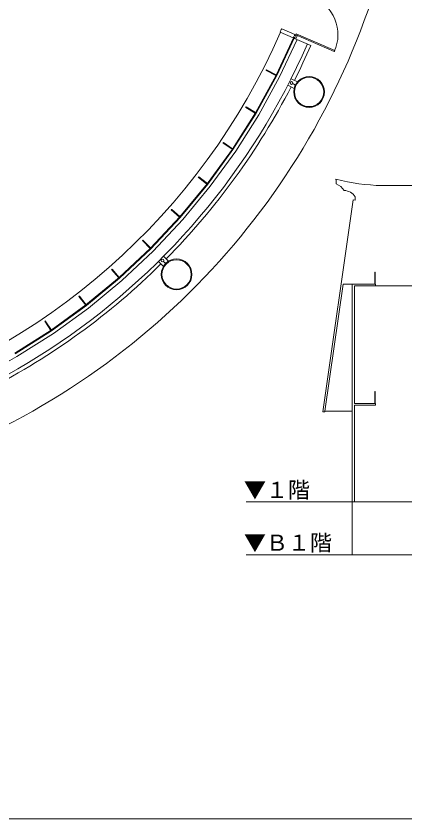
# Model space of a CAD drawing. Units: millimetres, scale not verified, with parts at other scales. Extents: x -168458 to 111542, y -102054 to 93946.
# Drawn here: x 10672 to 46005, y -102054 to -29082 of the extents above; entities that cross this region are included whole.
import ezdxf
from ezdxf.enums import TextEntityAlignment as Align

# ---------------------------------------------------------------- set-up
doc = ezdxf.new("R2010")
doc.units = ezdxf.units.MM
doc.header["$LTSCALE"] = 1000
for name, color, linetype, lineweight in [('1-0_130', 7, 'Continuous', 9), ('E-0', 7, 'Continuous', 9), ('F-0', 7, 'Continuous', 9)]:
    doc.layers.add(name, color=color, linetype=linetype, lineweight=lineweight)
doc.styles.add('HG創英角ｺﾞｼｯｸUB', font='')
doc.styles.get('HG創英角ｺﾞｼｯｸUB').set_extended_font_data('HG創英角ｺﾞｼｯｸUB')

msp = doc.modelspace()

# ---------------------------------------------------------------- linework, layer by layer
at = {"layer": '1-0_130'}
for p, q in [((35995, -30753), (34806, -30239)), ((36224, -31216), (34623, -34617)), ((35958, -30846), (35995, -30753)), ((36074, -30897), (35958, -30846)), ((35979, -31110), (37455, -31748)), ((36111, -30804), (36074, -30897)), ((36081, -30791), (36117, -30697)), ((39580, -32305), (36081, -30791)), ((34288, -34480), (33397, -34026)), ((33425, -33973), (34316, -34427)), ((34623, -34617), (32732, -38058)), ((35667, -34775), (36300, -35098)), ((35997, -35692), (35365, -35369)), ((35812, -35228), (36109, -35380)), ((36113, -35371), (35816, -35220)), ((31546, -37391), (32406, -37900)), ((32437, -37849), (31576, -37340)), ((32732, -38058), (30628, -41373)), ((29486, -40633), (30313, -41195)), ((30347, -41145), (29520, -40583)), ((30628, -41373), (28320, -44549)), ((27227, -43739), (28017, -44352)), ((28054, -44305), (27264, -43692)), ((28320, -44549), (25817, -47574)), ((24777, -46697), (25527, -47358)), ((25567, -47313), (24817, -46652)), ((25817, -47574), (23130, -50436)), ((22147, -49496), (22854, -50203)), ((22896, -50160), (22189, -49453)), ((23130, -50436), (20268, -53124)), ((24576, -51411), (24074, -50909)), ((23603, -51381), (24105, -51883)), ((24307, -51621), (24071, -51385)), ((24078, -51378), (24314, -51613)), ((20007, -52874), (19346, -52123)), ((19391, -52084), (20052, -52834)), ((20268, -53124), (17243, -55626)), ((16998, -55360), (16385, -54570)), ((16433, -54533), (17046, -55323)), ((17243, -55626), (14066, -57934)), ((13839, -57653), (13277, -56826)), ((13327, -56792), (13889, -57619)), ((14066, -57934), (10751, -60038)), ((10751, -60038), (7311, -61929))]:
    msp.add_line(p, q, dxfattribs=at)
for points in [[(34674, -30545), (35863, -31059), (35905, -30969), (36021, -31019), (35979, -31110)], [(10568, -59728), (13864, -57636), (17022, -55342), (20030, -52854), (22875, -50182), (25547, -47336), (28035, -44328), (30330, -41170), (32422, -37874), (34302, -34454), (35922, -31012), (35977, -31036), (34356, -34481), (32473, -37905), (30380, -41204), (28083, -44365), (25592, -47376), (22918, -50224), (20069, -52899), (17059, -55389), (13898, -57686), (10599, -59780)], [(36106, -31165), (36238, -30859), (36111, -30804)], [(36117, -30697), (39621, -32214), (39582, -32306)]]:
    msp.add_lwpolyline(points, dxfattribs=at)
for centre, radius in [((37299, -35981), 1400), ((37299, -35981), 1333), ((35703, -35167), 125), ((25253, -52560), 1400), ((23987, -51293), 125), ((25253, -52560), 1333)]:
    msp.add_circle(centre, radius, dxfattribs=at)
for centre, radius, start, end in [((-21062, -6244), 67500, 294.37421, 348.39391), ((36272, -30764), 3649, 335.02974, 70.2), ((-21062, -6244), 60833, 286.21568, 336.44302), ((-21062, -6244), 60803, 336.44295, 336.75705), ((-21062, -6244), 63500, 270, 336.44962), ((-21062, -6244), 63833, 333.29919, 336.45041), ((-21062, -6244), 61137, 332.97188, 333.02811), ((-21062, -6244), 63833, 315.29919, 332.70079), ((-21062, -6244), 61137, 329.37187, 329.4281), ((-21062, -6244), 61137, 325.77188, 325.82811), ((-21062, -6244), 61137, 322.17188, 322.2281), ((-21062, -6244), 61137, 318.57188, 318.62811), ((-21062, -6244), 61137, 314.97188, 315.02811), ((-21062, -6244), 63833, 297.29919, 314.70079), ((-21062, -6244), 61137, 311.37187, 311.4281), ((-21062, -6244), 61137, 307.77188, 307.82811), ((-21062, -6244), 61137, 304.17188, 304.2281)]:
    msp.add_arc(centre, radius, start, end, dxfattribs=at)
at = {"layer": 'E-0'}
for p, q in [((39741, -43910), (39741, -43966)), ((39771, -43979), (39771, -44344)), ((43921, -44491), (56689, -44491)), ((41309, -45795), (38559, -65047)), ((43269, -52368), (43269, -53447)), ((43311, -52368), (43311, -53447)), ((41621, -53447), (41201, -53447)), ((41201, -78047), (41201, -53447)), ((41521, -53447), (41421, -53447)), ((41421, -53597), (43328, -53597)), ((41421, -64297), (41421, -53597)), ((42369, -53447), (43229, -53447)), ((43328, -53447), (43328, -53597)), ((58319, -53597), (43328, -53597)), ((43269, -63218), (43269, -64297)), ((43311, -63218), (43311, -64297)), ((43328, -64297), (41421, -64297)), ((41421, -64447), (43328, -64447)), ((41421, -73247), (41421, -64447)), ((43260, -64297), (43323, -64297)), ((43328, -64297), (43328, -64447)), ((38559, -65047), (38730, -65047)), ((38738, -64997), (38730, -65047)), ((41201, -64997), (38738, -64997)), ((58769, -73247), (31566, -73247)), ((58769, -78047), (31566, -78047))]:
    msp.add_line(p, q, dxfattribs=at)
for points in [[(41489, -45497), (41489, -45807), (41309, -45795)], [(43328, -53447), (40388, -53447), (38738, -64997)]]:
    msp.add_lwpolyline(points, dxfattribs=at)
for centre, radius in [((43290, -52368), 21.3), ((43290, -52747), 17), ((43290, -53097), 17), ((43290, -63218), 21.3), ((43290, -63597), 17), ((43290, -63947), 17)]:
    msp.add_circle(centre, radius, dxfattribs=at)
for centre, radius, start, end in [((44409, -25665), 18832, 255.64908, 268.51597), ((39116, -45454), 1614, 66.0601, 67.22006), ((39146, -45832), 1614, 34.17148, 67.22006), ((40374, -46288), 1366, 35.35119, 85.49536)]:
    msp.add_arc(centre, radius, start, end, dxfattribs=at)
at = {"layer": 'F-0'}
msp.add_line((-168458, -102054), (111542, -102054), dxfattribs=at)

# ---------------------------------------------------------------- texts
at = {"layer": 'E-0', "style": 'HG創英角ｺﾞｼｯｸUB'}
for s, p in [('▼１階', (31377, -73320)), ('▼Ｂ１階', (31377, -78120))]:
    msp.add_text(s, height=1466, dxfattribs=at).set_placement(p, align=Align.BOTTOM_LEFT)

doc.saveas('drawing.dxf')
